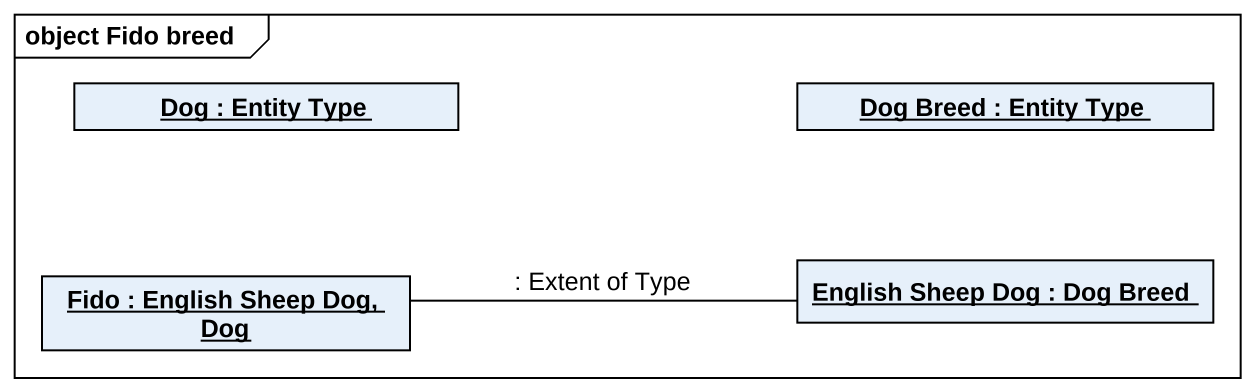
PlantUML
@startuml
mainframe object Fido breed
hide circle
hide empty members
object "Dog : Entity Type" as Dog
object "Dog Breed : Entity Type" as Dog_Breed
object "Fido : English Sheep Dog, Dog" as Fido
object "English Sheep Dog : Dog Breed" as English_Sheep_Dog
Fido -right- English_Sheep_Dog : : Extent of Type
@enduml
